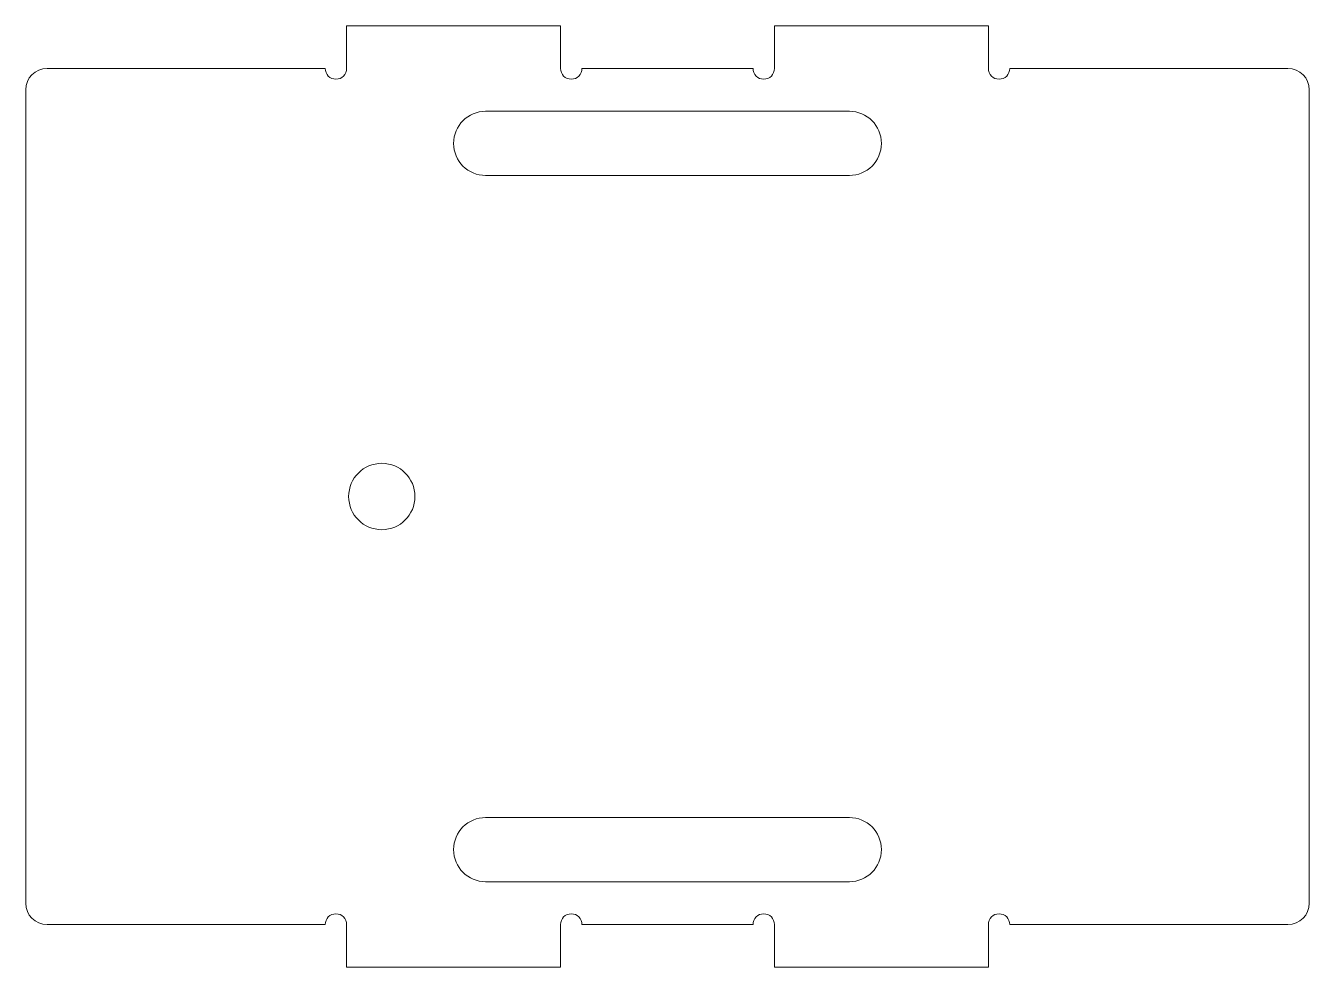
# Model space of a CAD drawing. Header units: millimetres. Extents: x -30 to 30, y -22 to 22.
import ezdxf

# ---------------------------------------------------------------- set-up
doc = ezdxf.new("R2010")
doc.units = ezdxf.units.MM

msp = doc.modelspace()

# ---------------------------------------------------------------- linework, layer by layer
at = {"color": 7, "linetype": 'Continuous', "lineweight": 15}
for p, q in [((-15, 22), (-15, 20)), ((-5, 22), (-15, 22)), ((-5, 20), (-5, 22)), ((5, 22), (5, 20)), ((15, 22), (5, 22)), ((15, 20), (15, 22)), ((-16, 20), (-29, 20)), ((4, 20), (-4, 20)), ((29, 20), (16, 20)), ((-30, 19), (-30, -19)), ((30, -19), (30, 19)), ((8.5, 18), (-8.5, 18)), ((-8.5, 15), (8.5, 15)), ((-8.5, -15), (8.5, -15)), ((8.5, -18), (-8.5, -18)), ((-16, -20), (-29, -20)), ((-15, -22), (-15, -20)), ((-5, -20), (-5, -22)), ((4, -20), (-4, -20)), ((5, -22), (5, -20)), ((15, -20), (15, -22)), ((29, -20), (16, -20)), ((-15, -22), (-5, -22)), ((5, -22), (15, -22))]:
    msp.add_line(p, q, dxfattribs=at)
msp.add_circle((-13.353, 0), 1.55, dxfattribs=at)
for centre, radius, start, end in [((-29, 19), 1, 90, 180), ((-15.5, 20), 0.5, 180, 0), ((-4.5, 20), 0.5, 180, 0), ((4.5, 20), 0.5, 180, 0), ((15.5, 20), 0.5, 180, 0), ((29, 19), 1, 0, 90), ((-8.5, 16.5), 1.5, 90, 270), ((8.5, 16.5), 1.5, 270, 90), ((-8.5, -16.5), 1.5, 90, 270), ((8.5, -16.5), 1.5, 270, 90), ((-29, -19), 1, 180, 270), ((29, -19), 1, 270, 0), ((-15.5, -20), 0.5, 0, 180), ((-4.5, -20), 0.5, 0, 180), ((4.5, -20), 0.5, 0, 180), ((15.5, -20), 0.5, 0, 180)]:
    msp.add_arc(centre, radius, start, end, dxfattribs=at)

doc.saveas('drawing.dxf')
